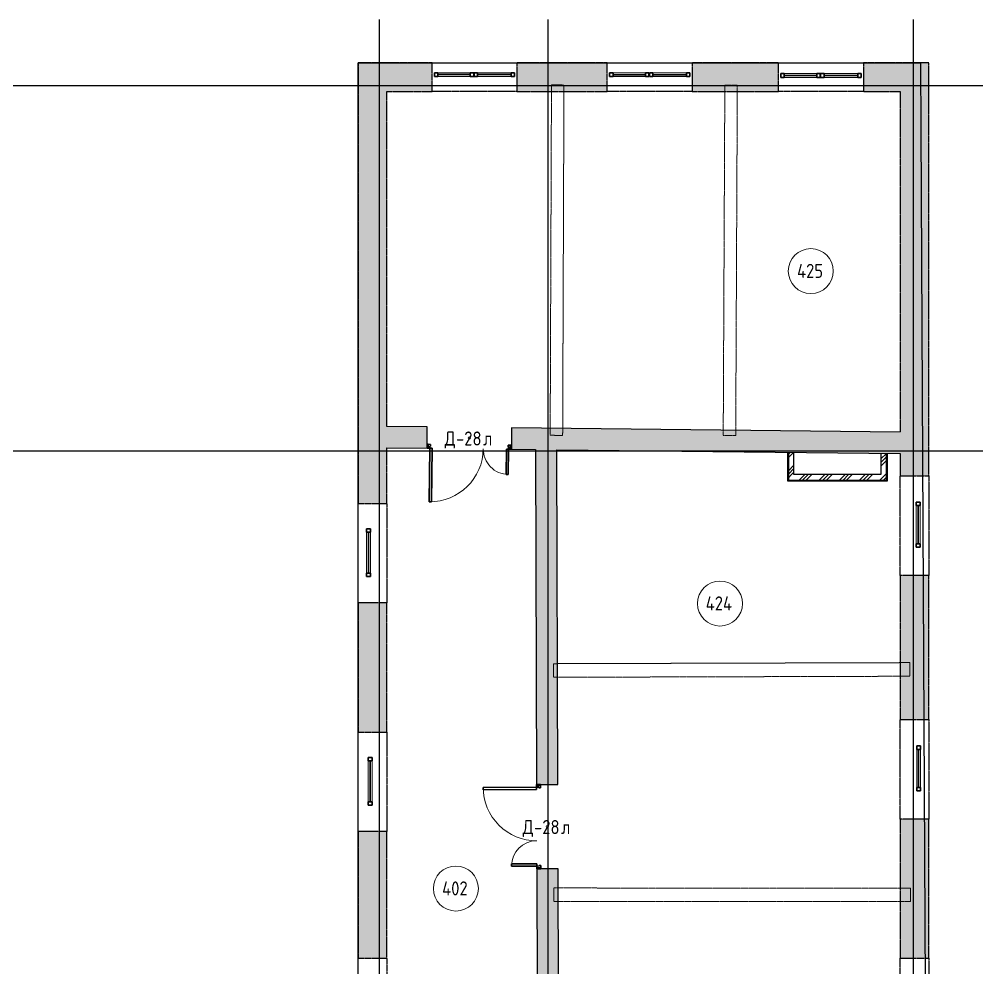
# Model space of a CAD drawing. Header units: millimetres. Extents: x -33838 to 476301, y -41806 to 120107.
# Drawn here: x 362757 to 379896, y 27814 to 44685 of the extents above; entities that cross this region are included whole.
import ezdxf

# ---------------------------------------------------------------- set-up
doc = ezdxf.new("R2010")
doc.units = ezdxf.units.MM
for name, pattern in [('ADSK_Линия сетки', [25, 20, -2.5, 0, -2.5]), ('ADSK_Сверху', [4.5, 3, -1.5]), ('ADSK_Снесено', [4.5, 3, -1.5])]:
    doc.linetypes.add(name, pattern=pattern)
for name, color, linetype, lineweight, true_color in [('_ Окна', 5, 'Continuous', 30, 0x0000ff), ('Стены внутренние', 5, 'Continuous', 18, 0x0000ff), ('Стены наружные', 1, 'ADSK_Снесено', 18, 0xff0000), ('Стены штриховка', 5, 'Continuous', 18, 0x0000ff)]:
    doc.layers.add(name, color=color, linetype=linetype, lineweight=lineweight, true_color=true_color)
for name, color, linetype, lineweight in [('Двери', 251, 'Continuous', 18), ('Каркас', 7, 'Continuous', 18), ('Марки дверей', 7, 'Continuous', 20), ('Марки помещений', 7, 'Continuous', 20), ('Окна', 251, 'Continuous', 18)]:
    doc.layers.add(name, color=color, linetype=linetype, lineweight=lineweight)
doc.styles.add('GOST Common_2', font='GOST Common_0.ttf', dxfattribs={"width": 0.9, "height": 250})
pattern_1 = [(45, (322754.53, 150), (-179.6051, 179.6051), []), (45, (322818.03, 150), (0, 359.2102), []), (45, (322691.03, 150), (0, 359.2102), [])]

# ---------------------------------------------------------------- blocks, each defined once
blk = doc.blocks.new('ADSK_БалкаЖБ_Прямоугольная - 221_3х374мм-860647-04 План 4-го этажа')
at = {"layer": 'Каркас', "color": 253, "linetype": 'ADSK_Сверху', "true_color": 0xaaaaaa}
for p, q in [((-3116, 111), (-3116, -111)), ((-3116, 111), (3116, 111)), ((3116, -111), (3116, 111)), ((-3116, -111), (3116, -111))]:
    blk.add_line(p, q, dxfattribs=at)
at = {"layer": 'Каркас', "color": 253, "linetype": 'ADSK_Сверху', "true_color": 0xb2b2b2}
for p, q in [((-3116, -111), (-3116, 111)), ((3116, 111), (-3116, 111)), ((3116, 111), (3116, -111)), ((-3116, -111), (3116, -111))]:
    blk.add_line(p, q, dxfattribs=at)
blk = doc.blocks.new('ADSK_БалкаЖБ_Прямоугольная - 221_3х374мм-V1-04 План 4-го этажа')
at = {"layer": 'Каркас', "color": 253, "linetype": 'ADSK_Сверху', "true_color": 0xaaaaaa}
for p, q in [((-3116, 111), (-3116, -111)), ((-3116, 111), (3116, 111)), ((3116, -111), (3116, 111)), ((-3116, -111), (3116, -111))]:
    blk.add_line(p, q, dxfattribs=at)
at = {"layer": 'Каркас', "color": 253, "linetype": 'ADSK_Сверху', "true_color": 0xb2b2b2}
blk.add_line((-3116, -111), (-3116, -22), dxfattribs=at)
blk = doc.blocks.new('ADSK_БалкаЖБ_Прямоугольная - 241_5х432мм-861302-04 План 4-го этажа')
at = {"layer": 'Каркас', "color": 253, "linetype": 'ADSK_Сверху', "true_color": 0xaaaaaa}
for p, q in [((-3169, 121), (-3169, -121)), ((-3169, 121), (3169, 121)), ((3169, -121), (3169, 121)), ((-3169, -121), (3169, -121))]:
    blk.add_line(p, q, dxfattribs=at)
at = {"layer": 'Каркас', "color": 253, "linetype": 'ADSK_Сверху', "true_color": 0xb2b2b2}
for p, q in [((-3169, -121), (-3169, 121)), ((3169, 121), (-3169, 121)), ((3169, 121), (3169, -121)), ((-3169, -121), (3169, -121))]:
    blk.add_line(p, q, dxfattribs=at)
blk = doc.blocks.new('ADSK_БалкаЖБ_Прямоугольная - 241_5х432мм-861375-04 План 4-го этажа')
at = {"layer": 'Каркас', "color": 253, "linetype": 'ADSK_Сверху', "true_color": 0xaaaaaa}
for p, q in [((-3172, 121), (-3172, -121)), ((-3172, 121), (3172, 121)), ((3172, -121), (3172, 121)), ((-3172, -121), (3172, -121))]:
    blk.add_line(p, q, dxfattribs=at)
at = {"layer": 'Каркас', "color": 253, "linetype": 'ADSK_Сверху', "true_color": 0xb2b2b2}
for p, q in [((3172, 121), (3172, 0)), ((-3172, -121), (-3172, 0))]:
    blk.add_line(p, q, dxfattribs=at)
blk = doc.blocks.new('Витраж-тент со смещением вовне - 60мм 30 сдвиг-1466951-04 План 4-го этажа')
at = {"layer": '_ Окна'}
for p, q in [((-425, 25), (-425, -45)), ((-425, 25), (-365, 25)), ((-425, -45), (-425, 25)), ((-365, 25), (-365, -45)), ((425, 25), (365, 25)), ((365, 25), (365, -45)), ((425, -45), (425, 25)), ((425, -45), (425, 25)), ((-365, -45), (-425, -45)), ((-365, -10), (365, -10)), ((365, -45), (425, -45))]:
    blk.add_line(p, q, dxfattribs=at)
at = {"layer": 'Окна'}
for p, q in [((365, 25), (-365, 25)), ((-365, -45), (365, -45))]:
    blk.add_line(p, q, dxfattribs=at)
blk = doc.blocks.new('Витраж-тент со смещением вовне - 60мм 34 сдвиг-2061685-04 План 4-го этажа')
at = {"layer": '_ Окна'}
for p, q in [((-349.5, 25), (-349.5, -45)), ((-349.5, 25), (-289.5, 25)), ((-349.5, -45), (-349.5, 25)), ((-289.5, 25), (-289.5, -45)), ((349.5, 25), (289.5, 25)), ((289.5, 25), (289.5, -45)), ((349.5, -45), (349.5, 25)), ((349.5, -45), (349.5, 25)), ((-289.5, -45), (-349.5, -45)), ((-289.5, -10), (289.5, -10)), ((289.5, -45), (349.5, -45))]:
    blk.add_line(p, q, dxfattribs=at)
at = {"layer": 'Окна'}
for p, q in [((289.5, 25), (-289.5, 25)), ((-289.5, -45), (289.5, -45))]:
    blk.add_line(p, q, dxfattribs=at)
blk = doc.blocks.new('Витраж-тент со смещением вовне - 60мм 34 сдвиг-2061687-04 План 4-го этажа')
at = {"layer": '_ Окна'}
for p, q in [((-359.5, 25), (-359.5, -45)), ((-359.5, 25), (-299.5, 25)), ((-359.5, -45), (-359.5, 25)), ((-299.5, 25), (-299.5, -45)), ((359.5, 25), (299.5, 25)), ((299.5, 25), (299.5, -45)), ((359.5, -45), (359.5, 25)), ((359.5, -45), (359.5, 25)), ((-299.5, -45), (-359.5, -45)), ((-299.5, -10), (299.5, -10)), ((299.5, -45), (359.5, -45))]:
    blk.add_line(p, q, dxfattribs=at)
at = {"layer": 'Окна'}
for p, q in [((299.5, 25), (-299.5, 25)), ((-299.5, -45), (299.5, -45))]:
    blk.add_line(p, q, dxfattribs=at)
blk = doc.blocks.new('Витраж-тент со смещением вовне - 60мм 30 сдвиг-V59-04 План 4-го этажа')
at = {"layer": '_ Окна'}
for p, q in [((-400, 25), (-400, -45)), ((-400, 25), (-340, 25)), ((-400, -45), (-400, 25)), ((-340, 25), (-340, -45)), ((400, 25), (340, 25)), ((340, 25), (340, -45)), ((400, -45), (400, 25)), ((400, -45), (400, 25)), ((-340, -45), (-400, -45)), ((-340, -10), (340, -10)), ((340, -45), (400, -45))]:
    blk.add_line(p, q, dxfattribs=at)
at = {"layer": 'Окна'}
for p, q in [((340, 25), (-340, 25)), ((-340, -45), (340, -45))]:
    blk.add_line(p, q, dxfattribs=at)
blk = doc.blocks.new('AC_Дверь_Двупольная - Д-28л 1500х2200h-V207-04 План 4-го этажа')
at = {"layer": 'Двери', "lineweight": 30}
for p, q in [((700, 1140), (660, 1140)), ((660, 1140), (660, 190)), ((700, 190), (700, 1140)), ((-700, 640), (-660, 640)), ((-700, 190), (-700, 640)), ((-660, 640), (-660, 190)), ((-750, 190), (-730, 190)), ((-750, 120), (-750, 190)), ((-730, 190), (-700, 190)), ((-730, 120), (-730, 190)), ((-730, 190), (-730, 120)), ((-660, 190), (-700, 190)), ((-700, 190), (-700, 150)), ((660, 190), (700, 190)), ((730, 190), (700, 190)), ((700, 190), (700, 150)), ((730, 120), (730, 190)), ((750, 190), (730, 190)), ((730, 190), (730, 120)), ((750, 120), (750, 190)), ((-730, 120), (-750, 120)), ((-690, 120), (-730, 120)), ((-700, 150), (-690, 150)), ((-690, 150), (-690, 120)), ((700, 150), (690, 150)), ((690, 150), (690, 120)), ((690, 120), (730, 120)), ((730, 120), (750, 120))]:
    blk.add_line(p, q, dxfattribs=at)
at = {"layer": 'Двери'}
for centre, radius, start, end in [((700, 190), 950, 90, 180), ((-700, 190), 450, 360, 90)]:
    blk.add_arc(centre, radius, start, end, dxfattribs=at)
blk = doc.blocks.new('ADSK_Марка_Помещение_ОдноЗначение - Номер-247393-04 План 4-го этажа')
at = {"layer": 'Марки помещений'}
blk.add_circle((0, 0), 4, dxfattribs=at)
blk = doc.blocks.new('ADSK_Марка_Дверь - Типоразмер_ADSK_Марка-58376-04 План 4-го этажа')
at = {"layer": 'Марки дверей', "lineweight": 9}
blk.add_circle((0, 0), 0.2, dxfattribs=at)

msp = doc.modelspace()

# ---------------------------------------------------------------- hatches: boundary and pattern name
at = {"layer": 'Стены внутренние', "lineweight": 25, "true_color": 0x636466}
h = msp.add_hatch(color=251, dxfattribs=at)
h.paths.add_polyline_path([(378429.99116, 36958.94773), (378429.99116, 37338.9721), (371516.14111, 37417.2802), (371512.63019, 37037.29559), (378340.56473, 36959.9606)])
h.paths.add_polyline_path([(370011.9336, 37054.29288), (370016.23731, 37434.2685), (369297.74668, 37442.40632), (369297.74668, 37062.38194)])
h = msp.add_hatch(color=251, dxfattribs=at)
h.paths.add_polyline_path([(372370.98263, 21041.65152), (372361.38169, 24080.31771), (371981.38358, 24079.11707), (371990.97519, 21043.40607), (372336.57937, 21041.81037)])
h.paths.add_polyline_path([(371976.64422, 25579.10958), (372356.64232, 25580.31022), (372344.02145, 29574.77258), (371964.02335, 29573.57194), (371969.28189, 27909.26112)])
h.paths.add_polyline_path([(371959.28398, 31073.56445), (372339.28209, 31074.76509), (372320.47183, 37028.14576), (371940.45633, 37032.44992), (371950.08659, 33984.50821)])
h = msp.add_hatch(dxfattribs=at)
h.set_pattern_fill('FP_1', color=251, style=0, pattern_type=2)
h.set_pattern_definition(pattern_1)
h.paths.add_polyline_path([(376438.17553, 36586.78828), (376538.17553, 36586.78828), (376538.17553, 36980.37493), (376438.17553, 36981.50756), (376438.17553, 36958.94773)])
h = msp.add_hatch(dxfattribs=at)
h.set_pattern_fill('FP_1', color=251, style=0, pattern_type=2)
h.set_pattern_definition(pattern_1)
h.paths.add_polyline_path([(378084.44493, 36486.78828), (378184.44493, 36486.78828), (378184.44493, 36961.72885), (378084.44493, 36961.72885), (378084.44493, 36563.39174)])
h = msp.add_hatch(dxfattribs=at)
h.set_pattern_fill('FP_1', color=251, style=0, pattern_type=2)
h.set_pattern_definition(pattern_1)
h.paths.add_polyline_path([(377449.43621, 36486.78828), (378084.44493, 36486.78828), (378084.44493, 36586.78828), (376438.17553, 36586.78828), (376438.17553, 36486.78828), (377329.87614, 36486.78828)])
at = {"layer": 'Стены наружные', "lineweight": 25, "true_color": 0x636466}
h = msp.add_hatch(color=251, dxfattribs=at)
h.paths.add_polyline_path([(378429.99116, 43399.20652), (378429.99116, 43909.20652), (377774.23011, 43909.20652), (377774.23011, 43399.20652)])
h.paths.add_polyline_path([(376264.23011, 43399.20652), (376264.23011, 43909.20652), (374727.80914, 43909.20652), (374727.80914, 43399.20652)])
h.paths.add_polyline_path([(373217.80914, 43399.20652), (373217.80914, 43909.20652), (371610.21482, 43909.20652), (371610.21482, 43399.20652), (372824.519, 43399.20652)])
h.paths.add_polyline_path([(369129.83368, 43399.20652), (370100.21482, 43399.20652), (370100.21482, 43909.20652), (368787.74668, 43909.20652), (368787.74668, 43399.20652)])
h = msp.add_hatch(color=251, dxfattribs=at)
h.paths.add_polyline_path([(378939.99116, 21011.32158), (378939.99116, 22140.28963), (378429.99116, 22140.28963), (378429.99116, 21013.67631), (378623.36496, 21012.78348)])
h.paths.add_polyline_path([(378623.36496, 23910.28963), (378939.99116, 23910.28963), (378939.99116, 26211.59017), (378429.99116, 26211.59017), (378429.99116, 23910.28963), (378613.78024, 23910.28963)])
h.paths.add_polyline_path([(378939.99116, 27981.59017), (378939.99116, 30458.29335), (378429.99116, 30458.29335), (378429.99116, 27981.59017), (378623.36496, 27981.59017)])
h.paths.add_polyline_path([(378583.76169, 32228.29335), (378939.99116, 32228.29335), (378939.99116, 34793.39174), (378429.99116, 34793.39174), (378429.99116, 32228.29335)])
h.paths.add_polyline_path([(378939.99116, 36563.39174), (378939.99116, 43909.20652), (378429.99116, 43909.20652), (378429.99116, 36563.39174), (378597.53623, 36563.39174)])
h = msp.add_hatch(color=251, dxfattribs=at)
h.paths.add_polyline_path([(369094.38681, 21084.05859), (369297.74668, 21084.05859), (369297.74668, 22130.28173), (368787.74668, 22130.28173), (368787.74668, 21084.05859)])
h.paths.add_polyline_path([(368787.74668, 23900.28173), (369297.74668, 23900.28173), (369297.74668, 26215.56779), (368787.74668, 26215.56779), (368787.74668, 24871.63757)])
h.paths.add_polyline_path([(369141.15215, 27985.56779), (369297.74668, 27985.56779), (369297.74668, 30236.25875), (368787.74668, 30236.25875), (368787.74668, 27985.56779)])
h.paths.add_polyline_path([(369297.74668, 32006.25875), (369297.74668, 34302.45448), (368787.74668, 34302.45448), (368787.74668, 32006.25875), (369155.74338, 32006.25875)])
h.paths.add_polyline_path([(368787.74668, 36072.45448), (369297.74668, 36072.45448), (369297.74668, 43399.20652), (368787.74668, 43399.20652), (368787.74668, 37022.13176)])

# ---------------------------------------------------------------- linework, layer by layer
at = {"linetype": 'ADSK_Линия сетки', "lineweight": 25}
for p, q in [((369164.44493, -2753.38365), (369164.44493, 44684.78674)), ((372164.44493, -2753.38365), (372164.44493, 44684.78674)), ((378664.44493, -2753.38365), (378664.44493, 44684.78674)), ((311668.30983, 43506.78828), (379896.25284, 43506.78828)), ((311668.30983, 37006.78828), (379896.25284, 37006.78828))]:
    msp.add_line(p, q, dxfattribs=at)
at = {"color": 251, "lineweight": 25, "true_color": 0x636466}
msp.add_lwpolyline([(368787.74668, 21084.05859), (368787.74668, 43909.20652), (378787.15222, 43909.20652), (378968.4838, 8682.30207), (372687.93529, 8682.30207), (372687.93529, 300.23165), (364791.46628, 300.23165), (364791.46628, 2256.78828), (353990.50813, 2336.47811), (354090.93005, 2335.73719), (354090.93005, -2582.56685), (341727.17826, -2582.56685), (341727.17826, 2336.47811), (331027.53199, 2336.47811), (331027.53199, 422.0206), (323045.03328, 456.78828), (323045.03328, 8679.25245)], dxfattribs=at)
at = {"layer": 'Стены внутренние', "color": 251, "lineweight": 25, "true_color": 0x636466}
for p, q in [((370016.23731, 37434.2685), (369297.74668, 37442.40632)), ((370012.72639, 37124.28839), (370016.23731, 37434.2685)), ((371516.14111, 37417.2802), (371512.63019, 37107.30008)), ((378429.99116, 37338.9721), (371516.14111, 37417.2802)), ((369297.74668, 37062.38194), (370011.9336, 37054.29288)), ((371511.8374, 37037.30457), (371940.45633, 37032.44992)), ((371940.45633, 37032.44992), (371959.28398, 31073.56445)), ((372339.28209, 31074.76509), (372320.47183, 37028.14576)), ((372320.47183, 37028.14576), (378429.99116, 36958.94773)), ((376423.17553, 36981.67745), (376423.17553, 36471.78828)), ((376538.17553, 36586.78828), (376538.17553, 36980.37493)), ((378084.44493, 36962.86148), (378084.44493, 36586.78828)), ((378199.44493, 36471.78828), (378199.44493, 36961.55896)), ((378084.44493, 36586.78828), (376538.17553, 36586.78828)), ((376423.17553, 36471.78828), (378199.44493, 36471.78828)), ((372029.28363, 31073.78562), (372339.28209, 31074.76509)), ((371964.02335, 29573.57194), (371976.64422, 25579.10958)), ((372344.02145, 29574.77258), (372034.023, 29573.79311)), ((372356.64232, 25580.31022), (372344.02145, 29574.77258))]:
    msp.add_line(p, q, dxfattribs=at)
at = {"layer": 'Стены наружные', "color": 251, "lineweight": 25, "true_color": 0x636466}
for p, q in [((370100.21482, 43909.20652), (368787.74668, 43909.20652)), ((368787.74668, 43909.20652), (368787.74668, 36072.45448)), ((370100.21482, 43399.20652), (370100.21482, 43909.20652)), ((370100.21482, 43909.20652), (371610.21482, 43909.20652)), ((373217.80914, 43909.20652), (371610.21482, 43909.20652)), ((371610.21482, 43909.20652), (371610.21482, 43399.20652)), ((373217.80914, 43399.20652), (373217.80914, 43909.20652)), ((373217.80914, 43909.20652), (374727.80914, 43909.20652)), ((376264.23011, 43909.20652), (374727.80914, 43909.20652)), ((374727.80914, 43909.20652), (374727.80914, 43399.20652)), ((376264.23011, 43399.20652), (376264.23011, 43909.20652)), ((376264.23011, 43909.20652), (377774.23011, 43909.20652)), ((378939.99116, 43909.20652), (377774.23011, 43909.20652)), ((377774.23011, 43909.20652), (377774.23011, 43399.20652)), ((378939.99116, 36563.39174), (378939.99116, 43909.20652)), ((369297.74668, 43399.20652), (370100.21482, 43399.20652)), ((369297.74668, 37442.40632), (369297.74668, 43399.20652)), ((371610.21482, 43399.20652), (370100.21482, 43399.20652)), ((371610.21482, 43399.20652), (373217.80914, 43399.20652)), ((374727.80914, 43399.20652), (373217.80914, 43399.20652)), ((374727.80914, 43399.20652), (376264.23011, 43399.20652)), ((377774.23011, 43399.20652), (376264.23011, 43399.20652)), ((377774.23011, 43399.20652), (378429.99116, 43399.20652)), ((378429.99116, 43399.20652), (378429.99116, 37338.9721)), ((369297.74668, 36072.45448), (369297.74668, 37062.38194)), ((378429.99116, 36958.94773), (378429.99116, 36563.39174)), ((378429.99116, 36563.39174), (378939.99116, 36563.39174)), ((378429.99116, 34793.39174), (378429.99116, 36563.39174)), ((378939.99116, 36563.39174), (378939.99116, 34793.39174)), ((368787.74668, 36072.45448), (369297.74668, 36072.45448)), ((368787.74668, 34302.45448), (368787.74668, 36072.45448)), ((369297.74668, 36072.45448), (369297.74668, 34302.45448)), ((378939.99116, 34793.39174), (378429.99116, 34793.39174)), ((378429.99116, 34793.39174), (378429.99116, 32228.29335)), ((378939.99116, 32228.29335), (378939.99116, 34793.39174)), ((368787.74668, 34302.45448), (368787.74668, 32006.25875)), ((369297.74668, 34302.45448), (368787.74668, 34302.45448)), ((369297.74668, 32006.25875), (369297.74668, 34302.45448)), ((378429.99116, 32228.29335), (378939.99116, 32228.29335)), ((378429.99116, 30458.29335), (378429.99116, 32228.29335)), ((378939.99116, 32228.29335), (378939.99116, 30458.29335)), ((368787.74668, 32006.25875), (369297.74668, 32006.25875)), ((368787.74668, 30236.25875), (368787.74668, 32006.25875)), ((369297.74668, 32006.25875), (369297.74668, 30236.25875)), ((378939.99116, 30458.29335), (378429.99116, 30458.29335)), ((378429.99116, 30458.29335), (378429.99116, 27981.59017)), ((378939.99116, 27981.59017), (378939.99116, 30458.29335)), ((368787.74668, 30236.25875), (368787.74668, 27985.56779)), ((369297.74668, 30236.25875), (368787.74668, 30236.25875)), ((369297.74668, 27985.56779), (369297.74668, 30236.25875)), ((368787.74668, 27985.56779), (369297.74668, 27985.56779)), ((368787.74668, 26215.56779), (368787.74668, 27985.56779)), ((369297.74668, 27985.56779), (369297.74668, 26215.56779)), ((378429.99116, 27981.59017), (378939.99116, 27981.59017)), ((378429.99116, 26211.59017), (378429.99116, 27981.59017)), ((378939.99116, 27981.59017), (378939.99116, 26211.59017))]:
    msp.add_line(p, q, dxfattribs=at)
at = {"layer": 'Стены штриховка', "color": 251, "lineweight": 25, "true_color": 0x636466}
for p, q in [((376432.17553, 36981.57552), (376432.17553, 36480.78828)), ((376438.17553, 36981.50756), (376438.17553, 36486.78828)), ((378184.44493, 36486.78828), (378184.44493, 36961.72885)), ((378190.44493, 36480.78828), (378190.44493, 36961.66089)), ((376432.17553, 36480.78828), (378190.44493, 36480.78828)), ((376438.17553, 36486.78828), (378184.44493, 36486.78828))]:
    msp.add_line(p, q, dxfattribs=at)

# ---------------------------------------------------------------- block references
at = {"layer": '_ Окна', "color": 251, "lineweight": 25, "true_color": 0x636466}
for name, p in [('Витраж-тент со смещением вовне - 60мм 34 сдвиг-2061685-04 План 4-го этажа', (370491.71482, 43709.67518)), ('Витраж-тент со смещением вовне - 60мм 34 сдвиг-2061687-04 План 4-го этажа', (371208.71482, 43709.67518)), ('Витраж-тент со смещением вовне - 60мм 34 сдвиг-2061685-04 План 4-го этажа', (373609.30914, 43708.94898)), ('Витраж-тент со смещением вовне - 60мм 34 сдвиг-2061687-04 План 4-го этажа', (374326.30914, 43708.94898)), ('Витраж-тент со смещением вовне - 60мм 34 сдвиг-2061685-04 План 4-го этажа', (376655.73011, 43695.73807)), ('Витраж-тент со смещением вовне - 60мм 34 сдвиг-2061687-04 План 4-го этажа', (377372.73011, 43695.73807))]:
    msp.add_blockref(name, p, dxfattribs=at)
for name, p, rotation in [('Витраж-тент со смещением вовне - 60мм 30 сдвиг-V59-04 План 4-го этажа', (378758.69399, 35693.39174), 270.0000000000003), ('Витраж-тент со смещением вовне - 60мм 30 сдвиг-1466951-04 План 4-го этажа', (368960.11334, 35197.45448), 89.99999999999974), ('Витраж-тент со смещением вовне - 60мм 30 сдвиг-V59-04 План 4-го этажа', (378766.47491, 31358.29335), 270.0000000000003), ('Витраж-тент со смещением вовне - 60мм 30 сдвиг-1466951-04 План 4-го этажа', (368987.78209, 31131.25875), 89.99999999999974)]:
    msp.add_blockref(name, p, dxfattribs=dict(at, rotation=rotation))
at = {"layer": 'Двери', "color": 251, "lineweight": 25, "true_color": 0x636466}
for p, rotation in [((370764.03735, 37235.78654), 179.3510806039891), ((372151.65272, 30324.16851), 90.18103069396817)]:
    msp.add_blockref('AC_Дверь_Двупольная - Д-28л 1500х2200h-V207-04 План 4-го этажа', p, dxfattribs=dict(at, rotation=rotation))
at = {"layer": 'Каркас', "color": 251, "linetype": 'ADSK_Сверху', "lineweight": 25, "true_color": 0x636466}
for name, p, rotation in [('ADSK_БалкаЖБ_Прямоугольная - 221_3х374мм-860647-04 План 4-го этажа', (372324.2714, 40399.93254), 269.7869638367797), ('ADSK_БалкаЖБ_Прямоугольная - 221_3х374мм-V1-04 План 4-го этажа', (375405.3949, 40399.12979), 269.7364939736582), ('ADSK_БалкаЖБ_Прямоугольная - 241_5х432мм-861302-04 План 4-го этажа', (375428.28489, 33110.68423), 0.1673912001224805), ('ADSK_БалкаЖБ_Прямоугольная - 241_5х432мм-861375-04 План 4-го этажа', (375438.16029, 29110.86405), 359.9899744919197)]:
    msp.add_blockref(name, p, dxfattribs=dict(at, rotation=rotation))
at = {"layer": 'Марки дверей', "color": 251, "lineweight": 25, "true_color": 0x636466, "xscale": 99.99999999999993, "yscale": 99.99999999999993, "zscale": 99.99999999999993}
for p in [(370764.03735, 37235.78654), (372151.65272, 30324.16851)]:
    msp.add_blockref('ADSK_Марка_Дверь - Типоразмер_ADSK_Марка-58376-04 План 4-го этажа', p, dxfattribs=at)
at = {"layer": 'Марки помещений', "color": 251, "lineweight": 25, "true_color": 0x636466, "xscale": 99.99999999999993, "yscale": 99.99999999999993, "zscale": 99.99999999999993}
for p in [(376837.93841, 40206.02789), (375222.2492, 34291.8399), (370524.3516, 29222.45724)]:
    msp.add_blockref('ADSK_Марка_Помещение_ОдноЗначение - Номер-247393-04 План 4-го этажа', p, dxfattribs=at)

# ---------------------------------------------------------------- texts
at = {"layer": 'Марки дверей', "color": 251, "lineweight": 25, "true_color": 0x636466, "char_height": 250, "attachment_point": 1, "style": 'GOST Common_2'}
for s, insert, width in [('\\fGOST Common|b0|i0|c204|p34|;\\W.9;Д', (370324.20808, 37352.79963), 245.316375), ('-28', (370526.61433, 37352.79963), 584.4301875), ('\\fGOST Common|b0|i0|c204|p34|;\\W.9;л', (371008.81746, 37352.79963), 194.8100625), ('\\fGOST Common|b0|i0|c204|p34|;\\W.9;Д', (371711.82344, 30441.18161), 245.316375), ('-28', (371914.22969, 30441.18161), 584.4301875), ('\\fGOST Common|b0|i0|c204|p34|;\\W.9;л', (372396.43282, 30441.18161), 194.8100625)]:
    msp.add_mtext(s, dxfattribs=dict(at, insert=insert, width=width))
at = {"layer": 'Марки помещений', "color": 251, "lineweight": 25, "true_color": 0x636466, "char_height": 250, "attachment_point": 1, "style": 'GOST Common_2'}
for s, insert, width in [('425', (376593.13115, 40333.75296), 606.07575), ('424', (374968.44195, 34419.56498), 627.7213125), ('402', (370279.54435, 29350.18232), 606.07575)]:
    msp.add_mtext(s, dxfattribs=dict(at, insert=insert, width=width))

doc.saveas('drawing.dxf')
